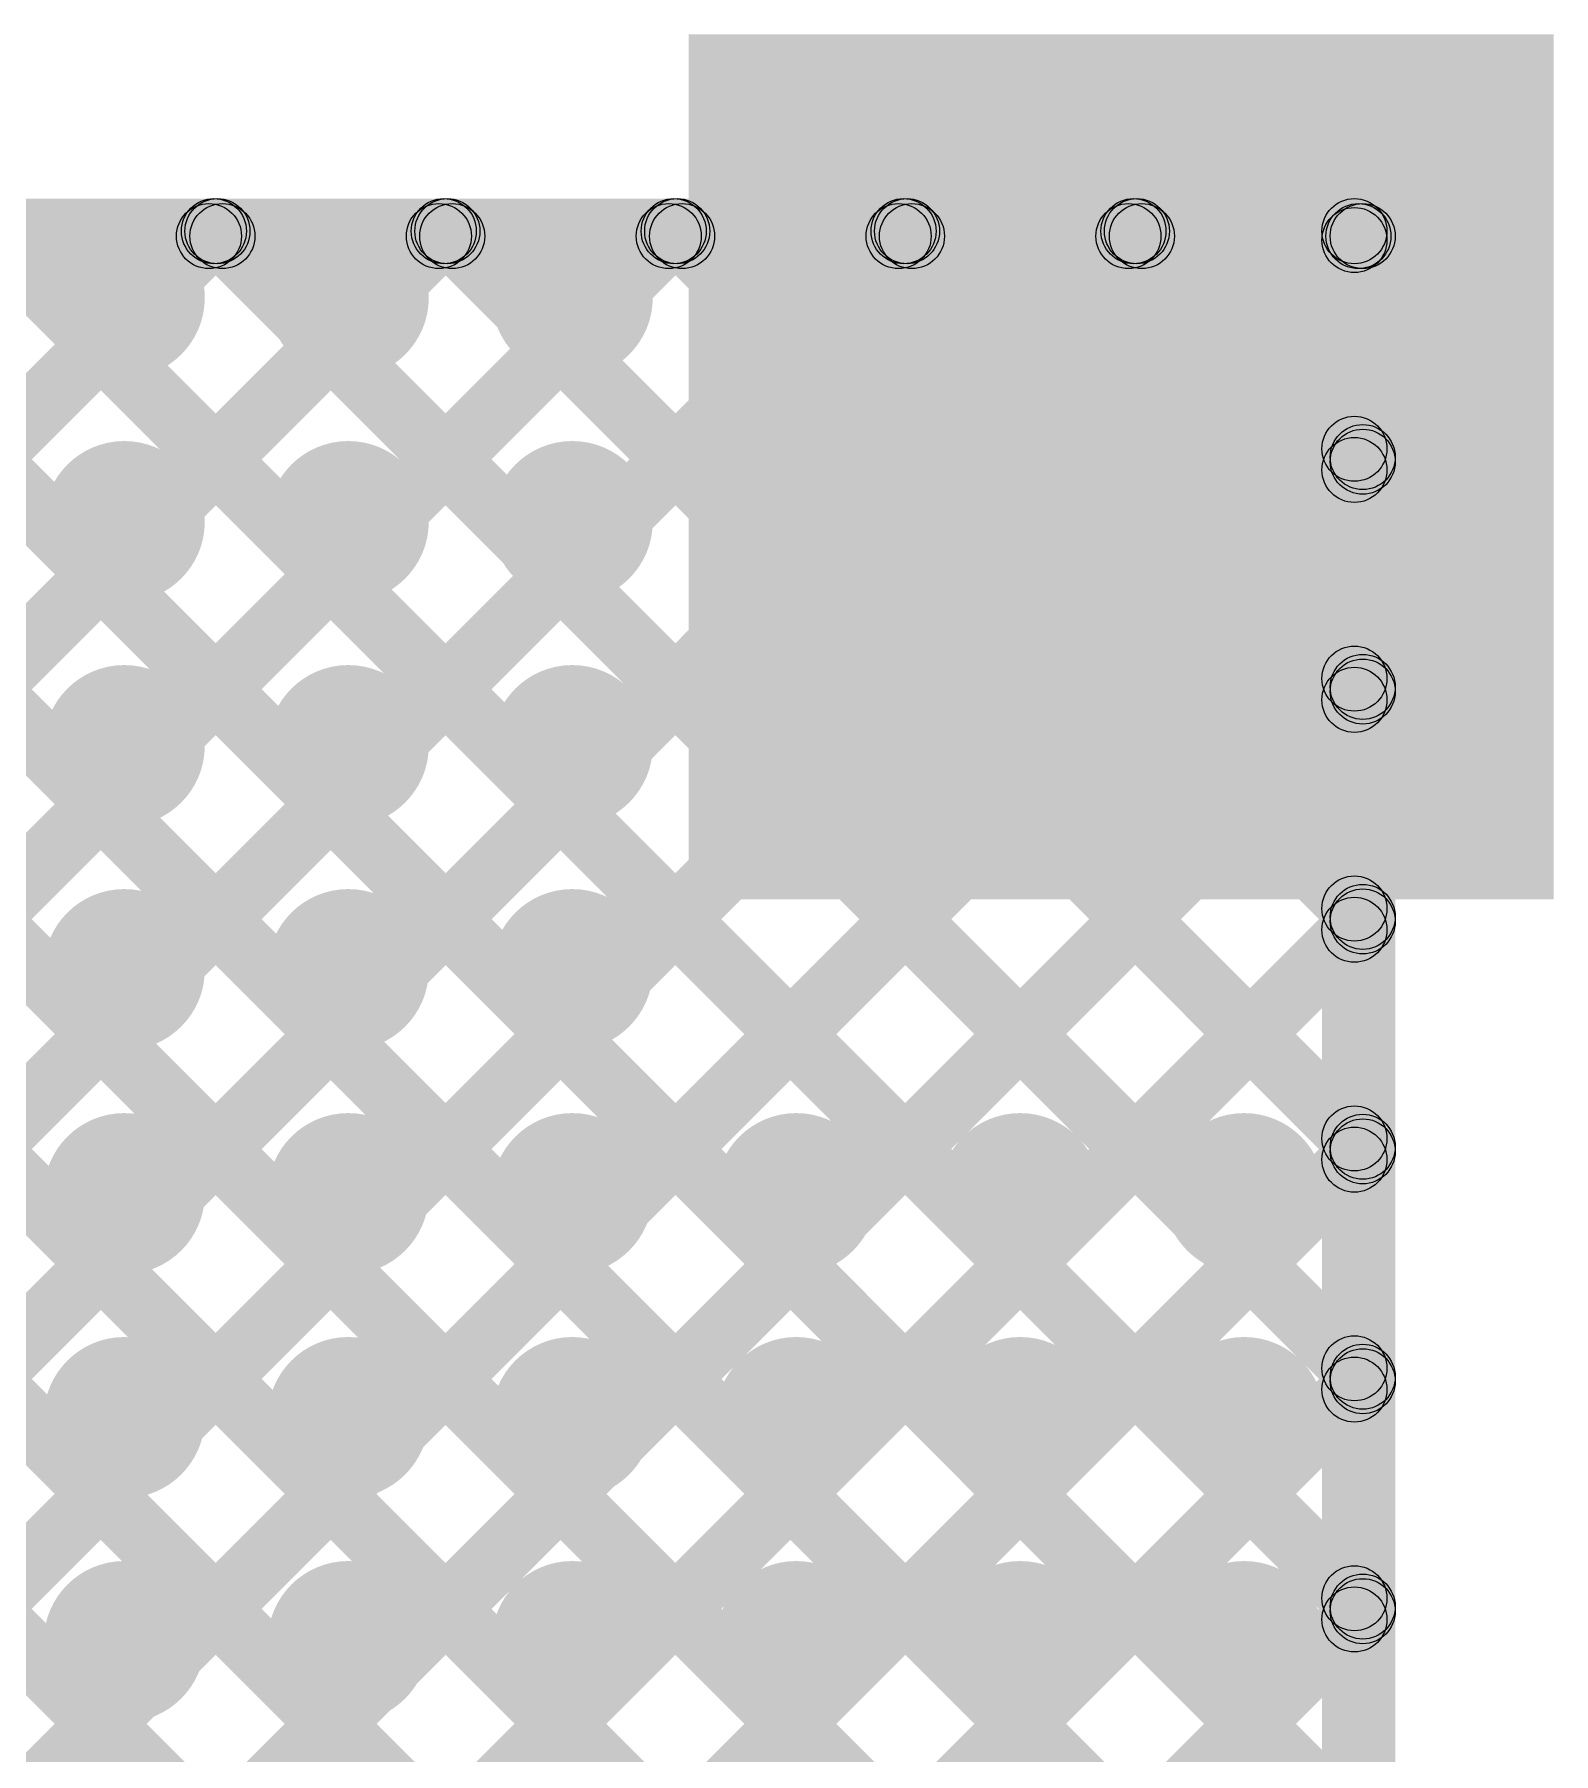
# Model space of a CAD drawing. Header units: millimetres. Extents: x -0.28 to 3.03, y -0.05 to 3.12.
# Drawn here: x 2.5456 to 2.7325, y 2.9123 to 3.1238 of the extents above; entities that cross this region are included whole.
import ezdxf

# ---------------------------------------------------------------- set-up
doc = ezdxf.new("R2010")
doc.units = ezdxf.units.MM
doc.header["$MEASUREMENT"] = 0
for name, color, linetype in [('BottomLayer', 5, 'Continuous'), ('BottomSolder', 6, 'Continuous'), ('PadHoleLayer', 156, 'Continuous'), ('TopLayer', 1, 'Continuous'), ('TopSolder', 216, 'Continuous'), ('ViaHoleLayer', 16, 'Continuous')]:
    doc.layers.add(name, color=color, linetype=linetype)

msp = doc.modelspace()

# ---------------------------------------------------------------- hatches: boundary and pattern name
at = {"layer": 'BottomLayer'}
for points in [[(2.72851, 3.11982), (2.72851, 3.02139), (2.63009, 3.02139), (2.63009, 3.11982)], [(0.05, 3.09561), (0.05, 3.10361), (2.708, 3.10361), (2.708, 3.09561)], [(2.02174, 2.46317), (2.01609, 2.46883), (2.64969, 3.10243), (2.65535, 3.09678)], [(2.07433, 2.60061), (2.06867, 2.60626), (2.56484, 3.10243), (2.5705, 3.09678)], [(2.07433, 2.54404), (2.06867, 2.5497), (2.62141, 3.10243), (2.62707, 3.09678)], [(2.07433, 2.57232), (2.06867, 2.57798), (2.59313, 3.10243), (2.59878, 3.09678)], [(2.30352, 2.71667), (2.29787, 2.72232), (2.67798, 3.10243), (2.68364, 3.09678)], [(2.32573, 2.71059), (2.32007, 2.71625), (2.70517, 3.10134), (2.71083, 3.09569)], [(2.36728, 3.09678), (2.37294, 3.10243), (2.71083, 2.76455), (2.70517, 2.75889)], [(2.39557, 3.09678), (2.40122, 3.10243), (2.71083, 2.79283), (2.70517, 2.78717)], [(2.42385, 3.09678), (2.42951, 3.10243), (2.71083, 2.82111), (2.70517, 2.81546)], [(2.45214, 3.09678), (2.45779, 3.10243), (2.71083, 2.8494), (2.70517, 2.84374)], [(2.48042, 3.09678), (2.48608, 3.10243), (2.71083, 2.87768), (2.70517, 2.87203)], [(2.5087, 3.09678), (2.51436, 3.10243), (2.71083, 2.90597), (2.70517, 2.90031)], [(2.53699, 3.09678), (2.54265, 3.10243), (2.71083, 2.93425), (2.70517, 2.92859)], [(2.56527, 3.09678), (2.57093, 3.10243), (2.71083, 2.96254), (2.70517, 2.95688)], [(2.59356, 3.09678), (2.59921, 3.10243), (2.71083, 2.99082), (2.70517, 2.98516)], [(2.62184, 3.09678), (2.6275, 3.10243), (2.71083, 3.0191), (2.70517, 3.01345)], [(2.65013, 3.09678), (2.65578, 3.10243), (2.71083, 3.04739), (2.70517, 3.04173)], [(2.67841, 3.09678), (2.68407, 3.10243), (2.71083, 3.07567), (2.70517, 3.07002)], [(2.712, 0.0509), (2.704, 0.0509), (2.704, 3.09961), (2.712, 3.09961)], [(2.33996, 2.69654), (2.33431, 2.70219), (2.70517, 3.07306), (2.71083, 3.0674)], [(2.34632, 2.67461), (2.34067, 2.68027), (2.70517, 3.04478), (2.71083, 3.03912)], [(2.33233, 2.63233), (2.32667, 2.63799), (2.70517, 3.01649), (2.71083, 3.01083)], [(2.33233, 2.60405), (2.32667, 2.60971), (2.70517, 2.98821), (2.71083, 2.98255)], [(2.33074, 2.57417), (2.32508, 2.57983), (2.70517, 2.95992), (2.71083, 2.95427)], [(2.33233, 2.54748), (2.32667, 2.55314), (2.70517, 2.93164), (2.71083, 2.92598)]]:
    msp.add_hatch(color=5, dxfattribs=at).paths.add_polyline_path(points)
h = msp.add_hatch(color=5, dxfattribs=at)
edge = h.paths.add_edge_path()
edge.add_arc((2.56767, 3.09961), 0.004, 0, 360)
h = msp.add_hatch(color=5, dxfattribs=at)
edge = h.paths.add_edge_path()
edge.add_arc((2.5681, 3.09961), 0.004, 0, 360)
h = msp.add_hatch(color=5, dxfattribs=at)
edge = h.paths.add_edge_path()
edge.add_arc((2.59595, 3.09961), 0.004, 0, 360)
h = msp.add_hatch(color=5, dxfattribs=at)
edge = h.paths.add_edge_path()
edge.add_arc((2.59639, 3.09961), 0.004, 0, 360)
h = msp.add_hatch(color=5, dxfattribs=at)
edge = h.paths.add_edge_path()
edge.add_arc((2.62424, 3.09961), 0.004, 0, 360)
h = msp.add_hatch(color=5, dxfattribs=at)
edge = h.paths.add_edge_path()
edge.add_arc((2.62467, 3.09961), 0.004, 0, 360)
h = msp.add_hatch(color=5, dxfattribs=at)
edge = h.paths.add_edge_path()
edge.add_arc((2.65252, 3.09961), 0.004, 0, 360)
h = msp.add_hatch(color=5, dxfattribs=at)
edge = h.paths.add_edge_path()
edge.add_arc((2.65295, 3.09961), 0.004, 0, 360)
h = msp.add_hatch(color=5, dxfattribs=at)
edge = h.paths.add_edge_path()
edge.add_arc((2.68081, 3.09961), 0.004, 0, 360)
h = msp.add_hatch(color=5, dxfattribs=at)
edge = h.paths.add_edge_path()
edge.add_arc((2.68124, 3.09961), 0.004, 0, 360)
h = msp.add_hatch(color=5, dxfattribs=at)
edge = h.paths.add_edge_path()
edge.add_arc((2.708, 3.09961), 0.004, 0, 360)
h = msp.add_hatch(color=5, dxfattribs=at)
edge = h.paths.add_edge_path()
edge.add_arc((2.708, 3.09961), 0.004, 0, 360)
h = msp.add_hatch(color=5, dxfattribs=at)
edge = h.paths.add_edge_path()
edge.add_arc((2.708, 3.09852), 0.004, 0, 360)
h = msp.add_hatch(color=5, dxfattribs=at)
edge = h.paths.add_edge_path()
edge.add_arc((2.55664, 3.09144), 0.00886, 0, 360)
h = msp.add_hatch(color=5, dxfattribs=at)
edge = h.paths.add_edge_path()
edge.add_arc((2.5842, 3.09144), 0.00886, 0, 360)
h = msp.add_hatch(color=5, dxfattribs=at)
edge = h.paths.add_edge_path()
edge.add_arc((2.61176, 3.09144), 0.00886, 0, 360)
h = msp.add_hatch(color=5, dxfattribs=at)
edge = h.paths.add_edge_path()
edge.add_arc((2.708, 3.07284), 0.004, 0, 360)
h = msp.add_hatch(color=5, dxfattribs=at)
edge = h.paths.add_edge_path()
edge.add_arc((2.708, 3.07023), 0.004, 0, 360)
h = msp.add_hatch(color=5, dxfattribs=at)
edge = h.paths.add_edge_path()
edge.add_arc((2.55664, 3.06388), 0.00886, 0, 360)
h = msp.add_hatch(color=5, dxfattribs=at)
edge = h.paths.add_edge_path()
edge.add_arc((2.5842, 3.06388), 0.00886, 0, 360)
h = msp.add_hatch(color=5, dxfattribs=at)
edge = h.paths.add_edge_path()
edge.add_arc((2.61176, 3.06388), 0.00886, 0, 360)
h = msp.add_hatch(color=5, dxfattribs=at)
edge = h.paths.add_edge_path()
edge.add_arc((2.708, 3.04456), 0.004, 0, 360)
h = msp.add_hatch(color=5, dxfattribs=at)
edge = h.paths.add_edge_path()
edge.add_arc((2.708, 3.04195), 0.004, 0, 360)
h = msp.add_hatch(color=5, dxfattribs=at)
edge = h.paths.add_edge_path()
edge.add_arc((2.55664, 3.03632), 0.00886, 0, 360)
h = msp.add_hatch(color=5, dxfattribs=at)
edge = h.paths.add_edge_path()
edge.add_arc((2.5842, 3.03632), 0.00886, 0, 360)
h = msp.add_hatch(color=5, dxfattribs=at)
edge = h.paths.add_edge_path()
edge.add_arc((2.61176, 3.03632), 0.00886, 0, 360)
h = msp.add_hatch(color=5, dxfattribs=at)
edge = h.paths.add_edge_path()
edge.add_arc((2.708, 3.01628), 0.004, 0, 360)
h = msp.add_hatch(color=5, dxfattribs=at)
edge = h.paths.add_edge_path()
edge.add_arc((2.55664, 3.00876), 0.00886, 0, 360)
h = msp.add_hatch(color=5, dxfattribs=at)
edge = h.paths.add_edge_path()
edge.add_arc((2.5842, 3.00876), 0.00886, 0, 360)
h = msp.add_hatch(color=5, dxfattribs=at)
edge = h.paths.add_edge_path()
edge.add_arc((2.61176, 3.00876), 0.00886, 0, 360)
h = msp.add_hatch(color=5, dxfattribs=at)
edge = h.paths.add_edge_path()
edge.add_arc((2.708, 3.01366), 0.004, 0, 360)
h = msp.add_hatch(color=5, dxfattribs=at)
edge = h.paths.add_edge_path()
edge.add_arc((2.708, 2.98799), 0.004, 0, 360)
h = msp.add_hatch(color=5, dxfattribs=at)
edge = h.paths.add_edge_path()
edge.add_arc((2.55664, 2.9812), 0.00886, 0, 360)
h = msp.add_hatch(color=5, dxfattribs=at)
edge = h.paths.add_edge_path()
edge.add_arc((2.5842, 2.9812), 0.00886, 0, 360)
h = msp.add_hatch(color=5, dxfattribs=at)
edge = h.paths.add_edge_path()
edge.add_arc((2.61176, 2.9812), 0.00886, 0, 360)
h = msp.add_hatch(color=5, dxfattribs=at)
edge = h.paths.add_edge_path()
edge.add_arc((2.63932, 2.9812), 0.00886, 0, 360)
h = msp.add_hatch(color=5, dxfattribs=at)
edge = h.paths.add_edge_path()
edge.add_arc((2.66687, 2.9812), 0.00886, 0, 360)
h = msp.add_hatch(color=5, dxfattribs=at)
edge = h.paths.add_edge_path()
edge.add_arc((2.69443, 2.9812), 0.00886, 0, 360)
h = msp.add_hatch(color=5, dxfattribs=at)
edge = h.paths.add_edge_path()
edge.add_arc((2.708, 2.98538), 0.004, 0, 360)
h = msp.add_hatch(color=5, dxfattribs=at)
edge = h.paths.add_edge_path()
edge.add_arc((2.708, 2.95971), 0.004, 0, 360)
h = msp.add_hatch(color=5, dxfattribs=at)
edge = h.paths.add_edge_path()
edge.add_arc((2.55664, 2.95365), 0.00886, 0, 360)
h = msp.add_hatch(color=5, dxfattribs=at)
edge = h.paths.add_edge_path()
edge.add_arc((2.5842, 2.95365), 0.00886, 0, 360)
h = msp.add_hatch(color=5, dxfattribs=at)
edge = h.paths.add_edge_path()
edge.add_arc((2.61176, 2.95365), 0.00886, 0, 360)
h = msp.add_hatch(color=5, dxfattribs=at)
edge = h.paths.add_edge_path()
edge.add_arc((2.63932, 2.95365), 0.00886, 0, 360)
h = msp.add_hatch(color=5, dxfattribs=at)
edge = h.paths.add_edge_path()
edge.add_arc((2.66687, 2.95365), 0.00886, 0, 360)
h = msp.add_hatch(color=5, dxfattribs=at)
edge = h.paths.add_edge_path()
edge.add_arc((2.69443, 2.95365), 0.00886, 0, 360)
h = msp.add_hatch(color=5, dxfattribs=at)
edge = h.paths.add_edge_path()
edge.add_arc((2.708, 2.95709), 0.004, 0, 360)
h = msp.add_hatch(color=5, dxfattribs=at)
edge = h.paths.add_edge_path()
edge.add_arc((2.55664, 2.92609), 0.00886, 0, 360)
h = msp.add_hatch(color=5, dxfattribs=at)
edge = h.paths.add_edge_path()
edge.add_arc((2.5842, 2.92609), 0.00886, 0, 360)
h = msp.add_hatch(color=5, dxfattribs=at)
edge = h.paths.add_edge_path()
edge.add_arc((2.61176, 2.92609), 0.00886, 0, 360)
h = msp.add_hatch(color=5, dxfattribs=at)
edge = h.paths.add_edge_path()
edge.add_arc((2.63932, 2.92609), 0.00886, 0, 360)
h = msp.add_hatch(color=5, dxfattribs=at)
edge = h.paths.add_edge_path()
edge.add_arc((2.66687, 2.92609), 0.00886, 0, 360)
h = msp.add_hatch(color=5, dxfattribs=at)
edge = h.paths.add_edge_path()
edge.add_arc((2.69443, 2.92609), 0.00886, 0, 360)
h = msp.add_hatch(color=5, dxfattribs=at)
edge = h.paths.add_edge_path()
edge.add_arc((2.708, 2.93142), 0.004, 0, 360)
h = msp.add_hatch(color=5, dxfattribs=at)
edge = h.paths.add_edge_path()
edge.add_arc((2.708, 2.92881), 0.004, 0, 360)
at = {"layer": 'BottomSolder'}
msp.add_hatch(color=6, dxfattribs=at).paths.add_polyline_path([(2.73251, 3.12382), (2.73251, 3.01739), (2.62609, 3.01739), (2.62609, 3.12382)])
h = msp.add_hatch(color=6, dxfattribs=at)
edge = h.paths.add_edge_path()
edge.add_arc((2.55664, 3.09144), 0.00991, 0, 360)
h = msp.add_hatch(color=6, dxfattribs=at)
edge = h.paths.add_edge_path()
edge.add_arc((2.5842, 3.09144), 0.00991, 0, 360)
h = msp.add_hatch(color=6, dxfattribs=at)
edge = h.paths.add_edge_path()
edge.add_arc((2.61176, 3.09144), 0.00991, 0, 360)
h = msp.add_hatch(color=6, dxfattribs=at)
edge = h.paths.add_edge_path()
edge.add_arc((2.55664, 3.06388), 0.00991, 0, 360)
h = msp.add_hatch(color=6, dxfattribs=at)
edge = h.paths.add_edge_path()
edge.add_arc((2.5842, 3.06388), 0.00991, 0, 360)
h = msp.add_hatch(color=6, dxfattribs=at)
edge = h.paths.add_edge_path()
edge.add_arc((2.61176, 3.06388), 0.00991, 0, 360)
h = msp.add_hatch(color=6, dxfattribs=at)
edge = h.paths.add_edge_path()
edge.add_arc((2.55664, 3.03632), 0.00991, 0, 360)
h = msp.add_hatch(color=6, dxfattribs=at)
edge = h.paths.add_edge_path()
edge.add_arc((2.5842, 3.03632), 0.00991, 0, 360)
h = msp.add_hatch(color=6, dxfattribs=at)
edge = h.paths.add_edge_path()
edge.add_arc((2.61176, 3.03632), 0.00991, 0, 360)
h = msp.add_hatch(color=6, dxfattribs=at)
edge = h.paths.add_edge_path()
edge.add_arc((2.55664, 3.00876), 0.00991, 0, 360)
h = msp.add_hatch(color=6, dxfattribs=at)
edge = h.paths.add_edge_path()
edge.add_arc((2.5842, 3.00876), 0.00991, 0, 360)
h = msp.add_hatch(color=6, dxfattribs=at)
edge = h.paths.add_edge_path()
edge.add_arc((2.61176, 3.00876), 0.00991, 0, 360)
h = msp.add_hatch(color=6, dxfattribs=at)
edge = h.paths.add_edge_path()
edge.add_arc((2.55664, 2.9812), 0.00991, 0, 360)
h = msp.add_hatch(color=6, dxfattribs=at)
edge = h.paths.add_edge_path()
edge.add_arc((2.5842, 2.9812), 0.00991, 0, 360)
h = msp.add_hatch(color=6, dxfattribs=at)
edge = h.paths.add_edge_path()
edge.add_arc((2.61176, 2.9812), 0.00991, 0, 360)
h = msp.add_hatch(color=6, dxfattribs=at)
edge = h.paths.add_edge_path()
edge.add_arc((2.63932, 2.9812), 0.00991, 0, 360)
h = msp.add_hatch(color=6, dxfattribs=at)
edge = h.paths.add_edge_path()
edge.add_arc((2.66687, 2.9812), 0.00991, 0, 360)
h = msp.add_hatch(color=6, dxfattribs=at)
edge = h.paths.add_edge_path()
edge.add_arc((2.69443, 2.9812), 0.00991, 0, 360)
h = msp.add_hatch(color=6, dxfattribs=at)
edge = h.paths.add_edge_path()
edge.add_arc((2.55664, 2.95365), 0.00991, 0, 360)
h = msp.add_hatch(color=6, dxfattribs=at)
edge = h.paths.add_edge_path()
edge.add_arc((2.5842, 2.95365), 0.00991, 0, 360)
h = msp.add_hatch(color=6, dxfattribs=at)
edge = h.paths.add_edge_path()
edge.add_arc((2.61176, 2.95365), 0.00991, 0, 360)
h = msp.add_hatch(color=6, dxfattribs=at)
edge = h.paths.add_edge_path()
edge.add_arc((2.63932, 2.95365), 0.00991, 0, 360)
h = msp.add_hatch(color=6, dxfattribs=at)
edge = h.paths.add_edge_path()
edge.add_arc((2.66687, 2.95365), 0.00991, 0, 360)
h = msp.add_hatch(color=6, dxfattribs=at)
edge = h.paths.add_edge_path()
edge.add_arc((2.69443, 2.95365), 0.00991, 0, 360)
h = msp.add_hatch(color=6, dxfattribs=at)
edge = h.paths.add_edge_path()
edge.add_arc((2.55664, 2.92609), 0.00991, 0, 360)
h = msp.add_hatch(color=6, dxfattribs=at)
edge = h.paths.add_edge_path()
edge.add_arc((2.5842, 2.92609), 0.00991, 0, 360)
h = msp.add_hatch(color=6, dxfattribs=at)
edge = h.paths.add_edge_path()
edge.add_arc((2.61176, 2.92609), 0.00991, 0, 360)
h = msp.add_hatch(color=6, dxfattribs=at)
edge = h.paths.add_edge_path()
edge.add_arc((2.63932, 2.92609), 0.00991, 0, 360)
h = msp.add_hatch(color=6, dxfattribs=at)
edge = h.paths.add_edge_path()
edge.add_arc((2.66687, 2.92609), 0.00991, 0, 360)
h = msp.add_hatch(color=6, dxfattribs=at)
edge = h.paths.add_edge_path()
edge.add_arc((2.69443, 2.92609), 0.00991, 0, 360)
at = {"layer": 'PadHoleLayer'}
h = msp.add_hatch(color=156, dxfattribs=at)
edge = h.paths.add_edge_path()
edge.add_arc((2.6793, 3.07061), 0.04528, 0, 360)
at = {"layer": 'TopLayer'}
for points in [[(2.72851, 3.11982), (2.72851, 3.02139), (2.63009, 3.02139), (2.63009, 3.11982)], [(0.05102, 3.095), (0.05102, 3.103), (2.70902, 3.103), (2.70902, 3.095)], [(1.83098, 2.35726), (1.82532, 2.36291), (2.56424, 3.10183), (2.56989, 3.09617)], [(1.84512, 2.34311), (1.83946, 2.34877), (2.59252, 3.10183), (2.59818, 3.09617)], [(1.85926, 2.32897), (1.8536, 2.33463), (2.6208, 3.10183), (2.62646, 3.09617)], [(1.8734, 2.31483), (1.86775, 2.32049), (2.64909, 3.10183), (2.65475, 3.09617)], [(2.30352, 2.71667), (2.29787, 2.72232), (2.67737, 3.10183), (2.68303, 3.09617)], [(2.32573, 2.71059), (2.32007, 2.71625), (2.70566, 3.10183), (2.71131, 3.09617)], [(2.36789, 3.09617), (2.37355, 3.10183), (2.71185, 2.76352), (2.7062, 2.75786)], [(2.39617, 3.09617), (2.40183, 3.10183), (2.71185, 2.79181), (2.7062, 2.78615)], [(2.42446, 3.09617), (2.43011, 3.10183), (2.71185, 2.82009), (2.7062, 2.81443)], [(2.45274, 3.09617), (2.4584, 3.10183), (2.71185, 2.84837), (2.7062, 2.84272)], [(2.48103, 3.09617), (2.48668, 3.10183), (2.71185, 2.87666), (2.7062, 2.871)], [(2.50931, 3.09617), (2.51497, 3.10183), (2.71185, 2.90494), (2.7062, 2.89929)], [(2.5376, 3.09617), (2.54325, 3.10183), (2.71185, 2.93323), (2.7062, 2.92757)], [(2.56588, 3.09617), (2.57154, 3.10183), (2.71185, 2.96151), (2.7062, 2.95586)], [(2.59416, 3.09617), (2.59982, 3.10183), (2.71185, 2.9898), (2.7062, 2.98414)], [(2.62245, 3.09617), (2.6281, 3.10183), (2.71185, 3.01808), (2.7062, 3.01242)], [(2.65073, 3.09617), (2.65639, 3.10183), (2.71185, 3.04636), (2.7062, 3.04071)], [(2.67902, 3.09617), (2.68467, 3.10183), (2.71185, 3.07465), (2.7062, 3.06899)], [(2.70502, 3.099), (2.71302, 3.099), (2.71302, 0.0503), (2.70502, 0.0503)], [(2.33996, 2.69654), (2.33431, 2.70219), (2.7062, 3.07408), (2.71185, 3.06843)], [(2.34632, 2.67461), (2.34067, 2.68027), (2.7062, 3.0458), (2.71185, 3.04014)], [(1.94411, 2.24412), (1.93846, 2.24978), (2.7062, 3.01751), (2.71185, 3.01186)], [(1.95826, 2.22998), (1.9526, 2.23563), (2.7062, 2.98923), (2.71185, 2.98357)], [(1.9724, 2.21584), (1.96674, 2.22149), (2.7062, 2.96095), (2.71185, 2.95529)], [(1.98654, 2.20169), (1.98088, 2.20735), (2.7062, 2.93266), (2.71185, 2.92701)]]:
    msp.add_hatch(color=1, dxfattribs=at).paths.add_polyline_path(points)
h = msp.add_hatch(color=1, dxfattribs=at)
edge = h.paths.add_edge_path()
edge.add_arc((2.56706, 3.099), 0.004, 0, 360)
h = msp.add_hatch(color=1, dxfattribs=at)
edge = h.paths.add_edge_path()
edge.add_arc((2.56871, 3.099), 0.004, 0, 360)
h = msp.add_hatch(color=1, dxfattribs=at)
edge = h.paths.add_edge_path()
edge.add_arc((2.59535, 3.099), 0.004, 0, 360)
h = msp.add_hatch(color=1, dxfattribs=at)
edge = h.paths.add_edge_path()
edge.add_arc((2.59699, 3.099), 0.004, 0, 360)
h = msp.add_hatch(color=1, dxfattribs=at)
edge = h.paths.add_edge_path()
edge.add_arc((2.62363, 3.099), 0.004, 0, 360)
h = msp.add_hatch(color=1, dxfattribs=at)
edge = h.paths.add_edge_path()
edge.add_arc((2.62528, 3.099), 0.004, 0, 360)
h = msp.add_hatch(color=1, dxfattribs=at)
edge = h.paths.add_edge_path()
edge.add_arc((2.65192, 3.099), 0.004, 0, 360)
h = msp.add_hatch(color=1, dxfattribs=at)
edge = h.paths.add_edge_path()
edge.add_arc((2.65356, 3.099), 0.004, 0, 360)
h = msp.add_hatch(color=1, dxfattribs=at)
edge = h.paths.add_edge_path()
edge.add_arc((2.6802, 3.099), 0.004, 0, 360)
h = msp.add_hatch(color=1, dxfattribs=at)
edge = h.paths.add_edge_path()
edge.add_arc((2.68185, 3.099), 0.004, 0, 360)
h = msp.add_hatch(color=1, dxfattribs=at)
edge = h.paths.add_edge_path()
edge.add_arc((2.70849, 3.099), 0.004, 0, 360)
h = msp.add_hatch(color=1, dxfattribs=at)
edge = h.paths.add_edge_path()
edge.add_arc((2.70902, 3.099), 0.004, 0, 360)
h = msp.add_hatch(color=1, dxfattribs=at)
edge = h.paths.add_edge_path()
edge.add_arc((2.70902, 3.099), 0.004, 0, 360)
h = msp.add_hatch(color=1, dxfattribs=at)
edge = h.paths.add_edge_path()
edge.add_arc((2.55664, 3.09144), 0.00886, 0, 360)
h = msp.add_hatch(color=1, dxfattribs=at)
edge = h.paths.add_edge_path()
edge.add_arc((2.5842, 3.09144), 0.00886, 0, 360)
h = msp.add_hatch(color=1, dxfattribs=at)
edge = h.paths.add_edge_path()
edge.add_arc((2.61176, 3.09144), 0.00886, 0, 360)
h = msp.add_hatch(color=1, dxfattribs=at)
edge = h.paths.add_edge_path()
edge.add_arc((2.70902, 3.07182), 0.004, 0, 360)
h = msp.add_hatch(color=1, dxfattribs=at)
edge = h.paths.add_edge_path()
edge.add_arc((2.70902, 3.07125), 0.004, 0, 360)
h = msp.add_hatch(color=1, dxfattribs=at)
edge = h.paths.add_edge_path()
edge.add_arc((2.55664, 3.06388), 0.00886, 0, 360)
h = msp.add_hatch(color=1, dxfattribs=at)
edge = h.paths.add_edge_path()
edge.add_arc((2.5842, 3.06388), 0.00886, 0, 360)
h = msp.add_hatch(color=1, dxfattribs=at)
edge = h.paths.add_edge_path()
edge.add_arc((2.61176, 3.06388), 0.00886, 0, 360)
h = msp.add_hatch(color=1, dxfattribs=at)
edge = h.paths.add_edge_path()
edge.add_arc((2.70902, 3.04354), 0.004, 0, 360)
h = msp.add_hatch(color=1, dxfattribs=at)
edge = h.paths.add_edge_path()
edge.add_arc((2.70902, 3.04297), 0.004, 0, 360)
h = msp.add_hatch(color=1, dxfattribs=at)
edge = h.paths.add_edge_path()
edge.add_arc((2.55664, 3.03632), 0.00886, 0, 360)
h = msp.add_hatch(color=1, dxfattribs=at)
edge = h.paths.add_edge_path()
edge.add_arc((2.5842, 3.03632), 0.00886, 0, 360)
h = msp.add_hatch(color=1, dxfattribs=at)
edge = h.paths.add_edge_path()
edge.add_arc((2.61176, 3.03632), 0.00886, 0, 360)
h = msp.add_hatch(color=1, dxfattribs=at)
edge = h.paths.add_edge_path()
edge.add_arc((2.70902, 3.01525), 0.004, 0, 360)
h = msp.add_hatch(color=1, dxfattribs=at)
edge = h.paths.add_edge_path()
edge.add_arc((2.70902, 3.01469), 0.004, 0, 360)
h = msp.add_hatch(color=1, dxfattribs=at)
edge = h.paths.add_edge_path()
edge.add_arc((2.55664, 3.00876), 0.00886, 0, 360)
h = msp.add_hatch(color=1, dxfattribs=at)
edge = h.paths.add_edge_path()
edge.add_arc((2.5842, 3.00876), 0.00886, 0, 360)
h = msp.add_hatch(color=1, dxfattribs=at)
edge = h.paths.add_edge_path()
edge.add_arc((2.61176, 3.00876), 0.00886, 0, 360)
h = msp.add_hatch(color=1, dxfattribs=at)
edge = h.paths.add_edge_path()
edge.add_arc((2.70902, 2.98697), 0.004, 0, 360)
h = msp.add_hatch(color=1, dxfattribs=at)
edge = h.paths.add_edge_path()
edge.add_arc((2.55664, 2.9812), 0.00886, 0, 360)
h = msp.add_hatch(color=1, dxfattribs=at)
edge = h.paths.add_edge_path()
edge.add_arc((2.5842, 2.9812), 0.00886, 0, 360)
h = msp.add_hatch(color=1, dxfattribs=at)
edge = h.paths.add_edge_path()
edge.add_arc((2.61176, 2.9812), 0.00886, 0, 360)
h = msp.add_hatch(color=1, dxfattribs=at)
edge = h.paths.add_edge_path()
edge.add_arc((2.63932, 2.9812), 0.00886, 0, 360)
h = msp.add_hatch(color=1, dxfattribs=at)
edge = h.paths.add_edge_path()
edge.add_arc((2.66687, 2.9812), 0.00886, 0, 360)
h = msp.add_hatch(color=1, dxfattribs=at)
edge = h.paths.add_edge_path()
edge.add_arc((2.69443, 2.9812), 0.00886, 0, 360)
h = msp.add_hatch(color=1, dxfattribs=at)
edge = h.paths.add_edge_path()
edge.add_arc((2.70902, 2.9864), 0.004, 0, 360)
h = msp.add_hatch(color=1, dxfattribs=at)
edge = h.paths.add_edge_path()
edge.add_arc((2.55664, 2.95365), 0.00886, 0, 360)
h = msp.add_hatch(color=1, dxfattribs=at)
edge = h.paths.add_edge_path()
edge.add_arc((2.5842, 2.95365), 0.00886, 0, 360)
h = msp.add_hatch(color=1, dxfattribs=at)
edge = h.paths.add_edge_path()
edge.add_arc((2.61176, 2.95365), 0.00886, 0, 360)
h = msp.add_hatch(color=1, dxfattribs=at)
edge = h.paths.add_edge_path()
edge.add_arc((2.63932, 2.95365), 0.00886, 0, 360)
h = msp.add_hatch(color=1, dxfattribs=at)
edge = h.paths.add_edge_path()
edge.add_arc((2.66687, 2.95365), 0.00886, 0, 360)
h = msp.add_hatch(color=1, dxfattribs=at)
edge = h.paths.add_edge_path()
edge.add_arc((2.69443, 2.95365), 0.00886, 0, 360)
h = msp.add_hatch(color=1, dxfattribs=at)
edge = h.paths.add_edge_path()
edge.add_arc((2.70902, 2.95868), 0.004, 0, 360)
h = msp.add_hatch(color=1, dxfattribs=at)
edge = h.paths.add_edge_path()
edge.add_arc((2.70902, 2.95812), 0.004, 0, 360)
h = msp.add_hatch(color=1, dxfattribs=at)
edge = h.paths.add_edge_path()
edge.add_arc((2.55664, 2.92609), 0.00886, 0, 360)
h = msp.add_hatch(color=1, dxfattribs=at)
edge = h.paths.add_edge_path()
edge.add_arc((2.5842, 2.92609), 0.00886, 0, 360)
h = msp.add_hatch(color=1, dxfattribs=at)
edge = h.paths.add_edge_path()
edge.add_arc((2.61176, 2.92609), 0.00886, 0, 360)
h = msp.add_hatch(color=1, dxfattribs=at)
edge = h.paths.add_edge_path()
edge.add_arc((2.63932, 2.92609), 0.00886, 0, 360)
h = msp.add_hatch(color=1, dxfattribs=at)
edge = h.paths.add_edge_path()
edge.add_arc((2.66687, 2.92609), 0.00886, 0, 360)
h = msp.add_hatch(color=1, dxfattribs=at)
edge = h.paths.add_edge_path()
edge.add_arc((2.69443, 2.92609), 0.00886, 0, 360)
h = msp.add_hatch(color=1, dxfattribs=at)
edge = h.paths.add_edge_path()
edge.add_arc((2.70902, 2.9304), 0.004, 0, 360)
h = msp.add_hatch(color=1, dxfattribs=at)
edge = h.paths.add_edge_path()
edge.add_arc((2.70902, 2.92983), 0.004, 0, 360)
at = {"layer": 'TopSolder'}
msp.add_hatch(color=216, dxfattribs=at).paths.add_polyline_path([(2.73251, 3.12382), (2.73251, 3.01739), (2.62609, 3.01739), (2.62609, 3.12382)])
h = msp.add_hatch(color=216, dxfattribs=at)
edge = h.paths.add_edge_path()
edge.add_arc((2.55664, 3.09144), 0.00991, 0, 360)
h = msp.add_hatch(color=216, dxfattribs=at)
edge = h.paths.add_edge_path()
edge.add_arc((2.5842, 3.09144), 0.00991, 0, 360)
h = msp.add_hatch(color=216, dxfattribs=at)
edge = h.paths.add_edge_path()
edge.add_arc((2.61176, 3.09144), 0.00991, 0, 360)
h = msp.add_hatch(color=216, dxfattribs=at)
edge = h.paths.add_edge_path()
edge.add_arc((2.55664, 3.06388), 0.00991, 0, 360)
h = msp.add_hatch(color=216, dxfattribs=at)
edge = h.paths.add_edge_path()
edge.add_arc((2.5842, 3.06388), 0.00991, 0, 360)
h = msp.add_hatch(color=216, dxfattribs=at)
edge = h.paths.add_edge_path()
edge.add_arc((2.61176, 3.06388), 0.00991, 0, 360)
h = msp.add_hatch(color=216, dxfattribs=at)
edge = h.paths.add_edge_path()
edge.add_arc((2.55664, 3.03632), 0.00991, 0, 360)
h = msp.add_hatch(color=216, dxfattribs=at)
edge = h.paths.add_edge_path()
edge.add_arc((2.5842, 3.03632), 0.00991, 0, 360)
h = msp.add_hatch(color=216, dxfattribs=at)
edge = h.paths.add_edge_path()
edge.add_arc((2.61176, 3.03632), 0.00991, 0, 360)
h = msp.add_hatch(color=216, dxfattribs=at)
edge = h.paths.add_edge_path()
edge.add_arc((2.55664, 3.00876), 0.00991, 0, 360)
h = msp.add_hatch(color=216, dxfattribs=at)
edge = h.paths.add_edge_path()
edge.add_arc((2.5842, 3.00876), 0.00991, 0, 360)
h = msp.add_hatch(color=216, dxfattribs=at)
edge = h.paths.add_edge_path()
edge.add_arc((2.61176, 3.00876), 0.00991, 0, 360)
h = msp.add_hatch(color=216, dxfattribs=at)
edge = h.paths.add_edge_path()
edge.add_arc((2.55664, 2.9812), 0.00991, 0, 360)
h = msp.add_hatch(color=216, dxfattribs=at)
edge = h.paths.add_edge_path()
edge.add_arc((2.5842, 2.9812), 0.00991, 0, 360)
h = msp.add_hatch(color=216, dxfattribs=at)
edge = h.paths.add_edge_path()
edge.add_arc((2.61176, 2.9812), 0.00991, 0, 360)
h = msp.add_hatch(color=216, dxfattribs=at)
edge = h.paths.add_edge_path()
edge.add_arc((2.63932, 2.9812), 0.00991, 0, 360)
h = msp.add_hatch(color=216, dxfattribs=at)
edge = h.paths.add_edge_path()
edge.add_arc((2.66687, 2.9812), 0.00991, 0, 360)
h = msp.add_hatch(color=216, dxfattribs=at)
edge = h.paths.add_edge_path()
edge.add_arc((2.69443, 2.9812), 0.00991, 0, 360)
h = msp.add_hatch(color=216, dxfattribs=at)
edge = h.paths.add_edge_path()
edge.add_arc((2.55664, 2.95365), 0.00991, 0, 360)
h = msp.add_hatch(color=216, dxfattribs=at)
edge = h.paths.add_edge_path()
edge.add_arc((2.5842, 2.95365), 0.00991, 0, 360)
h = msp.add_hatch(color=216, dxfattribs=at)
edge = h.paths.add_edge_path()
edge.add_arc((2.61176, 2.95365), 0.00991, 0, 360)
h = msp.add_hatch(color=216, dxfattribs=at)
edge = h.paths.add_edge_path()
edge.add_arc((2.63932, 2.95365), 0.00991, 0, 360)
h = msp.add_hatch(color=216, dxfattribs=at)
edge = h.paths.add_edge_path()
edge.add_arc((2.66687, 2.95365), 0.00991, 0, 360)
h = msp.add_hatch(color=216, dxfattribs=at)
edge = h.paths.add_edge_path()
edge.add_arc((2.69443, 2.95365), 0.00991, 0, 360)
h = msp.add_hatch(color=216, dxfattribs=at)
edge = h.paths.add_edge_path()
edge.add_arc((2.55664, 2.92609), 0.00991, 0, 360)
h = msp.add_hatch(color=216, dxfattribs=at)
edge = h.paths.add_edge_path()
edge.add_arc((2.5842, 2.92609), 0.00991, 0, 360)
h = msp.add_hatch(color=216, dxfattribs=at)
edge = h.paths.add_edge_path()
edge.add_arc((2.61176, 2.92609), 0.00991, 0, 360)
h = msp.add_hatch(color=216, dxfattribs=at)
edge = h.paths.add_edge_path()
edge.add_arc((2.63932, 2.92609), 0.00991, 0, 360)
h = msp.add_hatch(color=216, dxfattribs=at)
edge = h.paths.add_edge_path()
edge.add_arc((2.66687, 2.92609), 0.00991, 0, 360)
h = msp.add_hatch(color=216, dxfattribs=at)
edge = h.paths.add_edge_path()
edge.add_arc((2.69443, 2.92609), 0.00991, 0, 360)
at = {"layer": 'ViaHoleLayer'}
h = msp.add_hatch(color=16, dxfattribs=at)
edge = h.paths.add_edge_path()
edge.add_arc((2.55664, 3.09144), 0.00591, 0, 360)
h = msp.add_hatch(color=16, dxfattribs=at)
edge = h.paths.add_edge_path()
edge.add_arc((2.5842, 3.09144), 0.00591, 0, 360)
h = msp.add_hatch(color=16, dxfattribs=at)
edge = h.paths.add_edge_path()
edge.add_arc((2.61176, 3.09144), 0.00591, 0, 360)
h = msp.add_hatch(color=16, dxfattribs=at)
edge = h.paths.add_edge_path()
edge.add_arc((2.55664, 3.06388), 0.00591, 0, 360)
h = msp.add_hatch(color=16, dxfattribs=at)
edge = h.paths.add_edge_path()
edge.add_arc((2.5842, 3.06388), 0.00591, 0, 360)
h = msp.add_hatch(color=16, dxfattribs=at)
edge = h.paths.add_edge_path()
edge.add_arc((2.61176, 3.06388), 0.00591, 0, 360)
h = msp.add_hatch(color=16, dxfattribs=at)
edge = h.paths.add_edge_path()
edge.add_arc((2.55664, 3.03632), 0.00591, 0, 360)
h = msp.add_hatch(color=16, dxfattribs=at)
edge = h.paths.add_edge_path()
edge.add_arc((2.5842, 3.03632), 0.00591, 0, 360)
h = msp.add_hatch(color=16, dxfattribs=at)
edge = h.paths.add_edge_path()
edge.add_arc((2.61176, 3.03632), 0.00591, 0, 360)
h = msp.add_hatch(color=16, dxfattribs=at)
edge = h.paths.add_edge_path()
edge.add_arc((2.55664, 3.00876), 0.00591, 0, 360)
h = msp.add_hatch(color=16, dxfattribs=at)
edge = h.paths.add_edge_path()
edge.add_arc((2.5842, 3.00876), 0.00591, 0, 360)
h = msp.add_hatch(color=16, dxfattribs=at)
edge = h.paths.add_edge_path()
edge.add_arc((2.61176, 3.00876), 0.00591, 0, 360)
h = msp.add_hatch(color=16, dxfattribs=at)
edge = h.paths.add_edge_path()
edge.add_arc((2.55664, 2.9812), 0.00591, 0, 360)
h = msp.add_hatch(color=16, dxfattribs=at)
edge = h.paths.add_edge_path()
edge.add_arc((2.5842, 2.9812), 0.00591, 0, 360)
h = msp.add_hatch(color=16, dxfattribs=at)
edge = h.paths.add_edge_path()
edge.add_arc((2.61176, 2.9812), 0.00591, 0, 360)
h = msp.add_hatch(color=16, dxfattribs=at)
edge = h.paths.add_edge_path()
edge.add_arc((2.63932, 2.9812), 0.00591, 0, 360)
h = msp.add_hatch(color=16, dxfattribs=at)
edge = h.paths.add_edge_path()
edge.add_arc((2.66687, 2.9812), 0.00591, 0, 360)
h = msp.add_hatch(color=16, dxfattribs=at)
edge = h.paths.add_edge_path()
edge.add_arc((2.69443, 2.9812), 0.00591, 0, 360)
h = msp.add_hatch(color=16, dxfattribs=at)
edge = h.paths.add_edge_path()
edge.add_arc((2.55664, 2.95365), 0.00591, 0, 360)
h = msp.add_hatch(color=16, dxfattribs=at)
edge = h.paths.add_edge_path()
edge.add_arc((2.5842, 2.95365), 0.00591, 0, 360)
h = msp.add_hatch(color=16, dxfattribs=at)
edge = h.paths.add_edge_path()
edge.add_arc((2.61176, 2.95365), 0.00591, 0, 360)
h = msp.add_hatch(color=16, dxfattribs=at)
edge = h.paths.add_edge_path()
edge.add_arc((2.63932, 2.95365), 0.00591, 0, 360)
h = msp.add_hatch(color=16, dxfattribs=at)
edge = h.paths.add_edge_path()
edge.add_arc((2.66687, 2.95365), 0.00591, 0, 360)
h = msp.add_hatch(color=16, dxfattribs=at)
edge = h.paths.add_edge_path()
edge.add_arc((2.69443, 2.95365), 0.00591, 0, 360)
h = msp.add_hatch(color=16, dxfattribs=at)
edge = h.paths.add_edge_path()
edge.add_arc((2.55664, 2.92609), 0.00591, 0, 360)
h = msp.add_hatch(color=16, dxfattribs=at)
edge = h.paths.add_edge_path()
edge.add_arc((2.5842, 2.92609), 0.00591, 0, 360)
h = msp.add_hatch(color=16, dxfattribs=at)
edge = h.paths.add_edge_path()
edge.add_arc((2.61176, 2.92609), 0.00591, 0, 360)
h = msp.add_hatch(color=16, dxfattribs=at)
edge = h.paths.add_edge_path()
edge.add_arc((2.63932, 2.92609), 0.00591, 0, 360)
h = msp.add_hatch(color=16, dxfattribs=at)
edge = h.paths.add_edge_path()
edge.add_arc((2.66687, 2.92609), 0.00591, 0, 360)
h = msp.add_hatch(color=16, dxfattribs=at)
edge = h.paths.add_edge_path()
edge.add_arc((2.69443, 2.92609), 0.00591, 0, 360)

# ---------------------------------------------------------------- linework, layer by layer
at = {"layer": 'BottomLayer'}
for centre in [(2.56767, 3.09961), (2.5681, 3.09961), (2.59595, 3.09961), (2.59639, 3.09961), (2.62424, 3.09961), (2.62467, 3.09961), (2.65252, 3.09961), (2.65295, 3.09961), (2.68081, 3.09961), (2.68124, 3.09961), (2.708, 3.09961), (2.708, 3.09961), (2.708, 3.09852), (2.708, 3.07284), (2.708, 3.07023), (2.708, 3.04456), (2.708, 3.04195), (2.708, 3.01628), (2.708, 3.01366), (2.708, 2.98799), (2.708, 2.98538), (2.708, 2.95971), (2.708, 2.95709), (2.708, 2.93142), (2.708, 2.92881)]:
    msp.add_circle(centre, 0.004, dxfattribs=at)
at = {"layer": 'TopLayer'}
for centre in [(2.56706, 3.099), (2.56871, 3.099), (2.59535, 3.099), (2.59699, 3.099), (2.62363, 3.099), (2.62528, 3.099), (2.65192, 3.099), (2.65356, 3.099), (2.6802, 3.099), (2.68185, 3.099), (2.70849, 3.099), (2.70902, 3.099), (2.70902, 3.099), (2.70902, 3.07182), (2.70902, 3.07125), (2.70902, 3.04354), (2.70902, 3.04297), (2.70902, 3.01525), (2.70902, 3.01469), (2.70902, 2.98697), (2.70902, 2.9864), (2.70902, 2.95868), (2.70902, 2.95812), (2.70902, 2.9304), (2.70902, 2.92983)]:
    msp.add_circle(centre, 0.004, dxfattribs=at)

doc.saveas('drawing.dxf')
